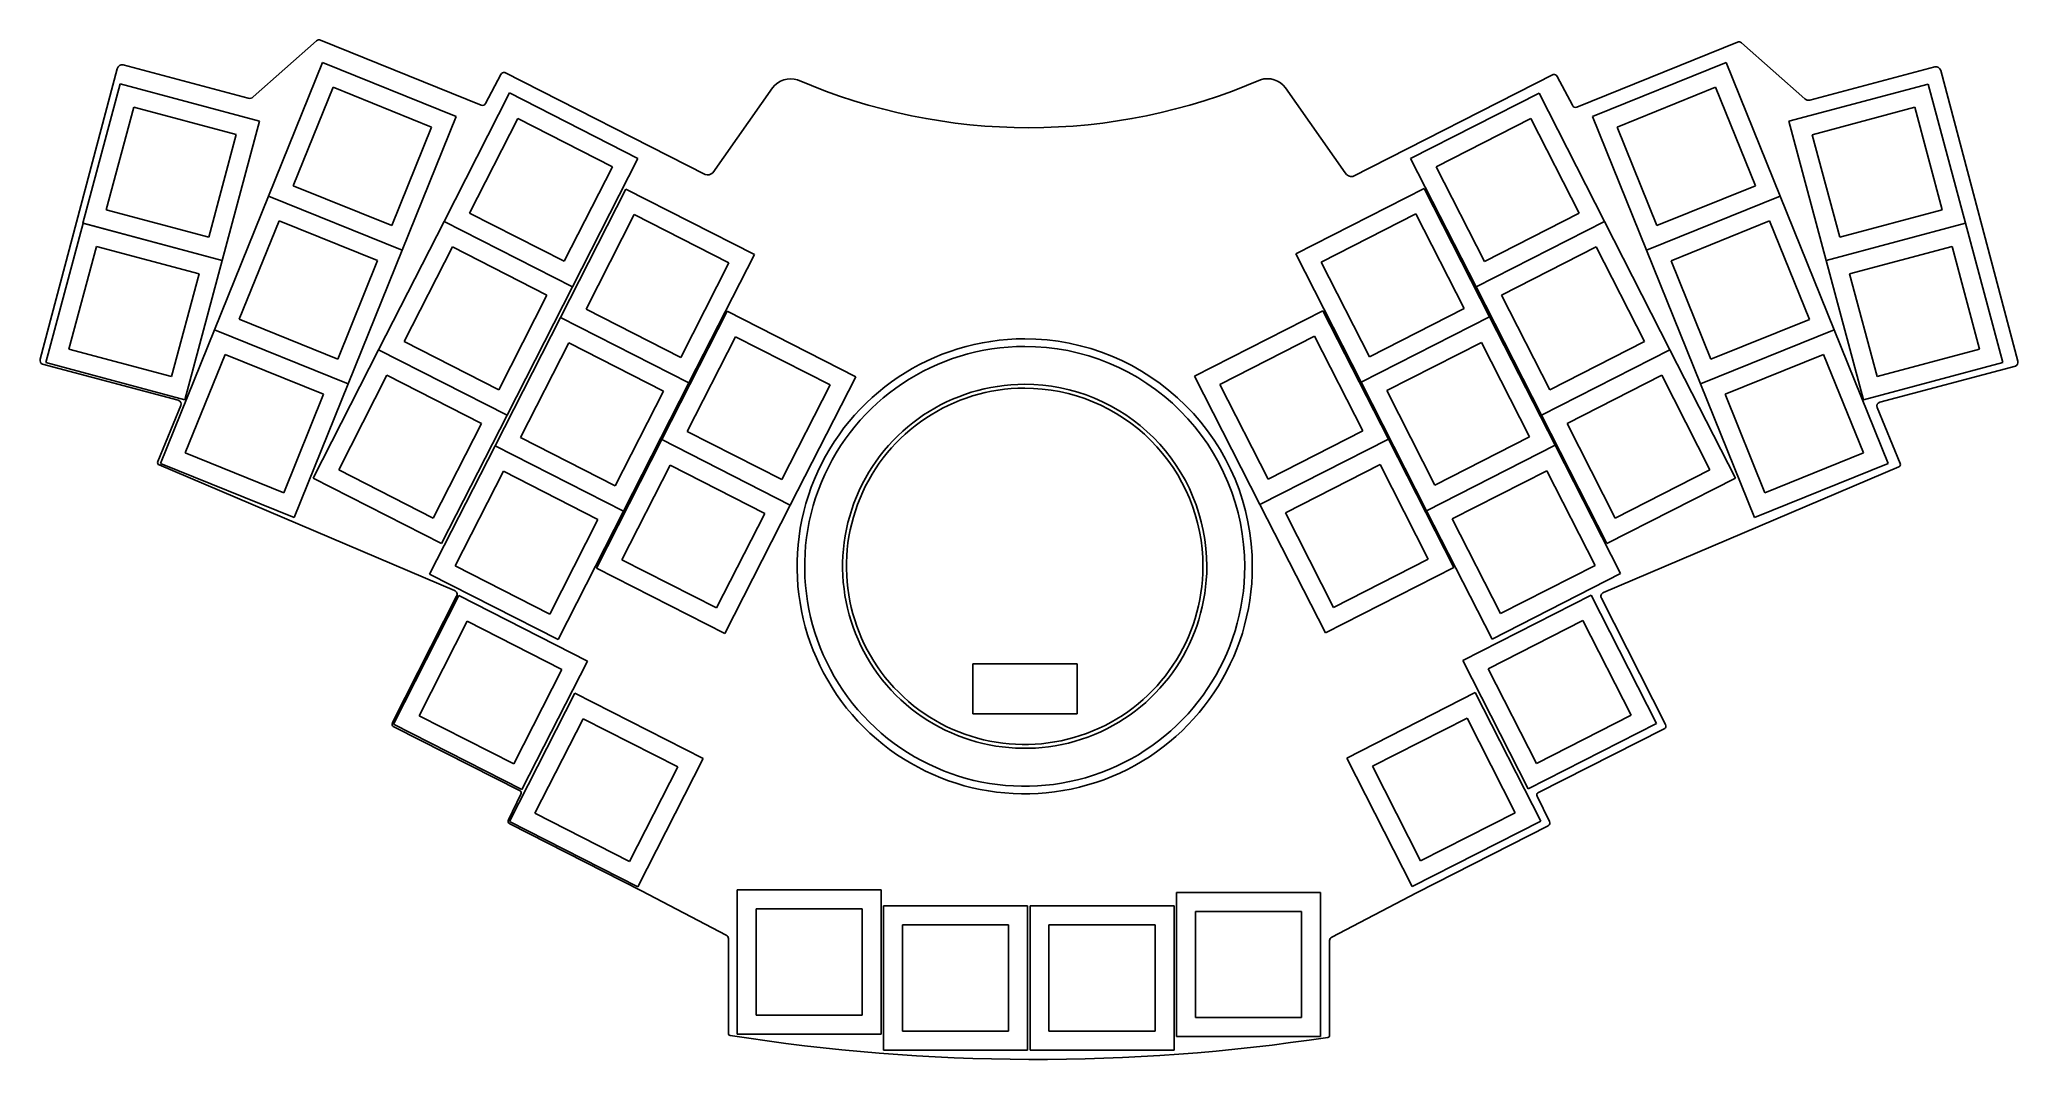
# Model space of a CAD drawing. Extents: x 1522968 to 70529026, y 6612579 to 42472949.
import ezdxf

# ---------------------------------------------------------------- set-up
doc = ezdxf.new("R2010")
doc.units = 0
doc.layers.get('0').update_dxf_attribs({"linetype": 'CONTINUOUS'})

msp = doc.modelspace()

# ---------------------------------------------------------------- linework, layer by layer
at = {"color": 7}
for p, q in [((11177677.722917, 42430515.85), (8973787.191667, 40474197.266667)), ((16923980.3125, 40179624.470833), (11319910.579167, 42451594.145833)), ((60732073.1, 42384389.714583), (55128003.63125, 40112420.039583)), ((63078197.016667, 40406993.364583), (60874305.427083, 42363311.947917)), ((4233863.029167, 41456504.166667), (1545696.627083, 31317141.1375)), ((8795921.575, 40427362.841667), (4435475.529167, 41590912.235417)), ((9506863.341667, 37008950.408333), (11390041.83125, 41669980.847917)), ((9506863.341667, 37008950.408333), (11390041.83125, 41669980.847917)), ((11390041.83125, 41669980.847917), (16051072.270833, 39786802.358333)), ((11390041.83125, 41669980.847917), (16051072.270833, 39786802.358333)), ((55672301.289583, 39785311.166667), (60333331.729167, 41668489.65625)), ((55672301.289583, 39785311.166667), (60333331.729167, 41668489.65625)), ((60333331.729167, 41668489.65625), (62216510.21875, 37007459.216667)), ((60333331.729167, 41668489.65625), (62216510.21875, 37007459.216667)), ((67616508.15, 41523707.804167), (63256061.575, 40360159.204167)), ((3035268.779167, 36069866.635417), (4336373.725, 40925656.072917)), ((3035268.779167, 36069866.635417), (4336373.725, 40925656.072917)), ((4336373.725, 40925656.072917), (9192163.1625, 39624551.127083)), ((4336373.725, 40925656.072917), (9192163.1625, 39624551.127083)), ((11755548.625, 40808900.739583), (10367943.45, 37374457.202083)), ((15189992.1625, 39421295.564583), (11755548.625, 40808900.739583)), ((17607491.93125, 41254890.872917), (17069859.127083, 40246828.372917)), ((24731133.8625, 37760274.470833), (17741900.529167, 41322095.833333)), ((27083279.43125, 40792929.166667), (24999950, 37827478.6375)), ((47052033.414583, 37827478.372917), (44968704.247917, 40792928.902083)), ((54310083.414583, 41254891.666667), (47320849.816667, 37693070.039583)), ((54982125.08125, 40179624.470833), (54444491.747917, 41187686.970833)), ((59967824.935417, 40807409.547917), (56533381.397917, 39419804.372917)), ((61355430.110417, 37372966.010417), (59967824.935417, 40807409.547917)), ((62526904.304167, 39620068.820833), (67382693.741667, 40921173.766667)), ((62526904.304167, 39620068.820833), (67382693.741667, 40921173.766667)), ((67382693.741667, 40921173.766667), (68683798.6875, 36065384.329167)), ((67382693.741667, 40921173.766667), (68683798.6875, 36065384.329167)), ((70506287.845833, 31249937.235417), (67818120.914583, 41389299.20625)), ((4804095.410417, 40115538.41875), (3845386.433333, 36537588.320833)), ((8382045.508333, 39156829.441667), (4804095.410417, 40115538.41875)), ((15628089.775, 36129577.272917), (17910337.983333, 40608741.33125)), ((15628089.775, 36129577.272917), (17910337.983333, 40608741.33125)), ((17910337.983333, 40608741.33125), (22389502.041667, 38326493.122917)), ((17910337.983333, 40608741.33125), (22389502.041667, 38326493.122917)), ((49333825.48125, 38325103.53125), (53812989.539583, 40607351.739583)), ((49333825.48125, 38325103.53125), (53812989.539583, 40607351.739583)), ((53812989.539583, 40607351.739583), (56095237.747917, 36128187.68125)), ((53812989.539583, 40607351.739583), (56095237.747917, 36128187.68125)), ((66914972.05625, 40111056.1125), (63337021.958333, 39152347.135417)), ((67873681.033333, 36533106.014583), (66914972.05625, 40111056.1125)), ((9192163.1625, 39624551.127083), (7891058.216667, 34768761.689583)), ((9192163.1625, 39624551.127083), (7891058.216667, 34768761.689583)), ((13802386.9875, 35986852.027083), (15189992.1625, 39421295.564583)), ((16051072.270833, 39786802.358333), (14167893.78125, 35125771.91875)), ((16051072.270833, 39786802.358333), (14167893.78125, 35125771.91875)), ((18199405.858333, 39719081.725), (16517749.38125, 36418645.147917)), ((21499842.435417, 38037425.247917), (18199405.858333, 39719081.725)), ((53523921.664583, 39717692.133333), (50223485.0875, 38036035.65625)), ((55205578.141667, 36417255.55625), (53523921.664583, 39717692.133333)), ((57555479.779167, 35124280.727083), (55672301.289583, 39785311.166667)), ((57555479.779167, 35124280.727083), (55672301.289583, 39785311.166667)), ((56533381.397917, 39419804.372917), (57920986.572917, 35985360.835417)), ((63828009.25, 34764279.383333), (62526904.304167, 39620068.820833)), ((63828009.25, 34764279.383333), (62526904.304167, 39620068.820833)), ((7423336.53125, 35578879.34375), (8382045.508333, 39156829.441667)), ((63337021.958333, 39152347.135417), (64295730.935417, 35574397.0375)), ((19818185.958333, 34736988.670833), (21499842.435417, 38037425.247917)), ((22389502.041667, 38326493.122917), (20107253.833333, 33847329.064583)), ((22389502.041667, 38326493.122917), (20107253.833333, 33847329.064583)), ((51616073.689583, 33845939.472917), (49333825.48125, 38325103.53125)), ((51616073.689583, 33845939.472917), (49333825.48125, 38325103.53125)), ((50223485.0875, 38036035.65625), (51905141.564583, 34735599.079167)), ((10367943.45, 37374457.202083), (13802386.9875, 35986852.027083)), ((45328786.81875, 34995182.052083), (49807950.877083, 37277430.260417)), ((45328786.81875, 34995182.052083), (49807950.877083, 37277430.260417)), ((49807950.877083, 37277430.260417), (52090199.085417, 32798266.202083)), ((49807950.877083, 37277430.260417), (52090199.085417, 32798266.202083)), ((57920986.572917, 35985360.835417), (61355430.110417, 37372966.010417)), ((7623761.58125, 32347812.01875), (9506940.070833, 37008842.458333)), ((7623761.58125, 32347812.01875), (9506940.070833, 37008842.458333)), ((14167893.78125, 35125771.91875), (9506863.341667, 37008950.408333)), ((14167893.78125, 35125771.91875), (9506863.341667, 37008950.408333)), ((9506940.070833, 37008842.458333), (14167970.510417, 35125663.96875)), ((9506940.070833, 37008842.458333), (14167970.510417, 35125663.96875)), ((19688945.995833, 32778729.36875), (21971194.204167, 37257893.427083)), ((19688945.995833, 32778729.36875), (21971194.204167, 37257893.427083)), ((21971194.204167, 37257893.427083), (26450358.2625, 34975645.21875)), ((21971194.204167, 37257893.427083), (26450358.2625, 34975645.21875)), ((57555479.514583, 35124281.25625), (62216509.954167, 37007459.745833)), ((57555479.514583, 35124281.25625), (62216509.954167, 37007459.745833)), ((62216510.21875, 37007459.216667), (57555479.779167, 35124280.727083)), ((62216510.21875, 37007459.216667), (57555479.779167, 35124280.727083)), ((62216509.954167, 37007459.745833), (64099688.44375, 32346429.30625)), ((62216509.954167, 37007459.745833), (64099688.44375, 32346429.30625)), ((1736151.11875, 31209367.35), (3037256.064583, 36065156.7875)), ((1736151.11875, 31209367.35), (3037256.064583, 36065156.7875)), ((7891058.216667, 34768761.689583), (3035268.779167, 36069866.635417)), ((7891058.216667, 34768761.689583), (3035268.779167, 36069866.635417)), ((3037256.064583, 36065156.7875), (7893045.502083, 34764051.841667)), ((3037256.064583, 36065156.7875), (7893045.502083, 34764051.841667)), ((3845386.433333, 36537588.320833), (7423336.53125, 35578879.34375)), ((9872446.864583, 36147762.35), (8484841.689583, 32713318.8125)), ((13306890.402083, 34760157.175), (9872446.864583, 36147762.35)), ((13345842.625, 31650413.214583), (15628090.833333, 36129577.272917)), ((13345842.625, 31650413.214583), (15628090.833333, 36129577.272917)), ((20107253.833333, 33847329.064583), (15628089.775, 36129577.272917)), ((20107253.833333, 33847329.064583), (15628089.775, 36129577.272917)), ((15628090.833333, 36129577.272917), (20107254.891667, 33847329.064583)), ((15628090.833333, 36129577.272917), (20107254.891667, 33847329.064583)), ((16517749.38125, 36418645.147917), (19818185.958333, 34736988.670833)), ((22260262.079167, 36368233.820833), (20578605.602083, 33067797.24375)), ((25560698.65625, 34686577.34375), (22260262.079167, 36368233.820833)), ((49518883.002083, 36387770.654167), (46218446.425, 34706114.177083)), ((51200539.479167, 33087334.077083), (49518883.002083, 36387770.654167)), ((56095237.747917, 36128187.68125), (51616073.689583, 33845939.472917)), ((56095237.747917, 36128187.68125), (51616073.689583, 33845939.472917)), ((51616073.689583, 33845938.94375), (56095237.747917, 36128187.152083)), ((51616073.689583, 33845938.94375), (56095237.747917, 36128187.152083)), ((51905141.564583, 34735599.079167), (55205578.141667, 36417255.55625)), ((56095237.747917, 36128187.152083), (58377485.95625, 31649023.09375)), ((56095237.747917, 36128187.152083), (58377485.95625, 31649023.09375)), ((61851003.160417, 36146379.6375), (58416559.622917, 34758774.4625)), ((63238608.335417, 32711936.1), (61851003.160417, 36146379.6375)), ((68683798.6875, 36065384.329167), (63828009.25, 34764279.383333)), ((68683798.6875, 36065384.329167), (63828009.25, 34764279.383333)), ((63830301.070833, 34762306.120833), (68686090.508333, 36063411.066667)), ((63830301.070833, 34762306.120833), (68686090.508333, 36063411.066667)), ((64295730.935417, 35574397.0375), (67873681.033333, 36533106.014583)), ((68686090.508333, 36063411.066667), (69987195.454167, 31207621.629167)), ((68686090.508333, 36063411.066667), (69987195.454167, 31207621.629167)), ((3504977.75, 35255039.133333), (2546268.772917, 31677089.035417)), ((7082927.847917, 34296330.15625), (3504977.75, 35255039.133333)), ((15917158.708333, 35239917.666667), (14235502.23125, 31939481.089583)), ((19217595.285417, 33558261.189583), (15917158.708333, 35239917.666667)), ((55806169.872917, 35238527.545833), (52505733.295833, 33556871.06875)), ((57487826.35, 31938090.96875), (55806169.872917, 35238527.545833)), ((68218368.822917, 35253293.4125), (64640418.725, 34294584.435417)), ((69177077.8, 31675343.314583), (68218368.822917, 35253293.4125)), ((7893045.502083, 34764051.841667), (6591940.55625, 29908262.404167)), ((7893045.502083, 34764051.841667), (6591940.55625, 29908262.404167)), ((11919285.227083, 31325713.6375), (13306890.402083, 34760157.175)), ((14167970.510417, 35125663.96875), (12284792.020833, 30464633.529167)), ((14167970.510417, 35125663.96875), (12284792.020833, 30464633.529167)), ((23879042.179167, 31386140.766667), (25560698.65625, 34686577.34375)), ((26450358.2625, 34975645.21875), (24168110.054167, 30496481.160417)), ((26450358.2625, 34975645.21875), (24168110.054167, 30496481.160417)), ((47611035.027083, 30516017.99375), (45328786.81875, 34995182.052083)), ((47611035.027083, 30516017.99375), (45328786.81875, 34995182.052083)), ((46218446.425, 34706114.177083), (47900102.902083, 31405677.6)), ((59438658.004167, 30463250.816667), (57555479.514583, 35124281.25625)), ((59438658.004167, 30463250.816667), (57555479.514583, 35124281.25625)), ((58416559.622917, 34758774.4625), (59804164.797917, 31324330.925)), ((65131406.016667, 29906516.683333), (63830301.070833, 34762306.120833)), ((65131406.016667, 29906516.683333), (63830301.070833, 34762306.120833)), ((6124218.870833, 30718380.058333), (7082927.847917, 34296330.15625)), ((20107254.891667, 33847329.064583), (17825006.683333, 29368165.00625)), ((20107254.891667, 33847329.064583), (17825006.683333, 29368165.00625)), ((53898321.897917, 29366774.885417), (51616073.689583, 33845938.94375)), ((53898321.897917, 29366774.885417), (51616073.689583, 33845938.94375)), ((64640418.725, 34294584.435417), (65599127.702083, 30716634.3375)), ((17535938.808333, 30257824.6125), (19217595.285417, 33558261.189583)), ((52505733.295833, 33556871.06875), (54187389.772917, 30256434.491667)), ((8484841.689583, 32713318.8125), (11919285.227083, 31325713.6375)), ((17406697.258333, 28299565.045833), (19688945.466667, 32778729.104167)), ((17406697.258333, 28299565.045833), (19688945.466667, 32778729.104167)), ((19688945.466667, 32778729.104167), (24168109.525, 30496480.895833)), ((19688945.466667, 32778729.104167), (24168109.525, 30496480.895833)), ((24168110.054167, 30496481.160417), (19688945.995833, 32778729.36875)), ((24168110.054167, 30496481.160417), (19688945.995833, 32778729.36875)), ((20578605.602083, 33067797.24375), (23879042.179167, 31386140.766667)), ((23221556.829167, 28514256.164583), (25503805.0375, 32993420.222917)), ((23221556.829167, 28514256.164583), (25503805.0375, 32993420.222917)), ((25503805.0375, 32993420.222917), (29982969.095833, 30711172.014583)), ((25503805.0375, 32993420.222917), (29982969.095833, 30711172.014583)), ((41796175.191667, 30730709.377083), (46275339.25, 33012957.585417)), ((41796175.191667, 30730709.377083), (46275339.25, 33012957.585417)), ((46275339.25, 33012957.585417), (48557587.458333, 28533793.527083)), ((46275339.25, 33012957.585417), (48557587.458333, 28533793.527083)), ((47611033.704167, 30516017.729167), (52090197.7625, 32798265.9375)), ((47611033.704167, 30516017.729167), (52090197.7625, 32798265.9375)), ((52090199.085417, 32798266.202083), (47611035.027083, 30516017.99375)), ((52090199.085417, 32798266.202083), (47611035.027083, 30516017.99375)), ((47900102.902083, 31405677.6), (51200539.479167, 33087334.077083)), ((52090197.7625, 32798265.9375), (54372445.970833, 28319101.879167)), ((52090197.7625, 32798265.9375), (54372445.970833, 28319101.879167)), ((59804164.797917, 31324330.925), (63238608.335417, 32711936.1)), ((5740506.627083, 27686889.529167), (7623685.116667, 32347919.96875)), ((5740506.627083, 27686889.529167), (7623685.116667, 32347919.96875)), ((7623685.116667, 32347919.96875), (12284715.55625, 30464741.479167)), ((7623685.116667, 32347919.96875), (12284715.55625, 30464741.479167)), ((12284792.020833, 30464633.529167), (7623761.58125, 32347812.01875)), ((12284792.020833, 30464633.529167), (7623761.58125, 32347812.01875)), ((14235502.23125, 31939481.089583), (17535938.808333, 30257824.6125)), ((19978013.341667, 31889069.497917), (18296356.864583, 28588632.920833)), ((23278449.91875, 30207413.020833), (19978013.341667, 31889069.497917)), ((25792872.9125, 32103760.616667), (24111216.435417, 28803324.039583)), ((29093309.489583, 30422104.139583), (25792872.9125, 32103760.616667)), ((35876442.460417, 32032574.735417), (35876442.460417, 32032574.735417)), ((35876442.460417, 31767991.402083), (35876442.460417, 31767991.402083)), ((45986271.375, 32123297.979167), (42685834.797917, 30441641.502083)), ((47667927.852083, 28822861.402083), (45986271.375, 32123297.979167)), ((51801129.8875, 31908606.33125), (48500693.310417, 30226949.854167)), ((53482786.364583, 28608169.754167), (51801129.8875, 31908606.33125)), ((54187389.772917, 30256434.491667), (57487826.35, 31938090.96875)), ((64099688.44375, 32346429.30625), (59438658.004167, 30463250.816667)), ((64099688.44375, 32346429.30625), (59438658.004167, 30463250.816667)), ((59438658.004167, 30463250.2875), (64099688.44375, 32346428.777083)), ((59438658.004167, 30463250.2875), (64099688.44375, 32346428.777083)), ((64099688.44375, 32346428.777083), (65982866.933333, 27685398.3375)), ((64099688.44375, 32346428.777083), (65982866.933333, 27685398.3375)), ((1627968.814583, 31147307.2125), (6360304.4625, 29886832.2125)), ((6591940.55625, 29908262.404167), (1736151.11875, 31209367.35)), ((6591940.55625, 29908262.404167), (1736151.11875, 31209367.35)), ((2546268.772917, 31677089.035417), (6124218.870833, 30718380.058333)), ((7989191.910417, 31486839.860417), (6601586.735417, 28052396.322917)), ((11423635.447917, 30099234.685417), (7989191.910417, 31486839.860417)), ((11063593.8875, 27171248.891667), (13345842.095833, 31650412.95)), ((11063593.8875, 27171248.891667), (13345842.095833, 31650412.95)), ((13345842.095833, 31650412.95), (17825006.154167, 29368164.741667)), ((13345842.095833, 31650412.95), (17825006.154167, 29368164.741667)), ((17825006.683333, 29368165.00625), (13345842.625, 31650413.214583)), ((17825006.683333, 29368165.00625), (13345842.625, 31650413.214583)), ((53898321.104167, 29366775.679167), (58377485.1625, 31649023.8875)), ((53898321.104167, 29366775.679167), (58377485.1625, 31649023.8875)), ((58377485.95625, 31649023.09375), (53898321.897917, 29366774.885417)), ((58377485.95625, 31649023.09375), (53898321.897917, 29366774.885417)), ((58377485.1625, 31649023.8875), (60659733.370833, 27169859.829167)), ((58377485.1625, 31649023.8875), (60659733.370833, 27169859.829167)), ((63734181.65, 31485348.66875), (60299738.1125, 30097743.49375)), ((65121786.825, 28050905.13125), (63734181.65, 31485348.66875)), ((69987195.454167, 31207621.629167), (65131406.016667, 29906516.683333)), ((69987195.454167, 31207621.629167), (65131406.016667, 29906516.683333)), ((65599127.702083, 30716634.3375), (69177077.8, 31675343.314583)), ((65691678.6875, 29819628.045833), (70424014.6, 31080103.045833)), ((12284715.55625, 30464741.479167), (10401537.066667, 25803711.039583)), ((12284715.55625, 30464741.479167), (10401537.066667, 25803711.039583)), ((13634909.970833, 30760753.34375), (11953253.49375, 27460316.766667)), ((16935346.547917, 29079096.866667), (13634909.970833, 30760753.34375)), ((24168109.525, 30496480.895833), (21885861.316667, 26017316.8375)), ((24168109.525, 30496480.895833), (21885861.316667, 26017316.8375)), ((27411653.0125, 27121667.5625), (29093309.489583, 30422104.139583)), ((29982969.095833, 30711172.014583), (27700720.8875, 26232007.95625)), ((29982969.095833, 30711172.014583), (27700720.8875, 26232007.95625)), ((35876442.460417, 30445075), (35876442.460417, 30445075)), ((44078423.4, 26251545.31875), (41796175.191667, 30730709.377083)), ((44078423.4, 26251545.31875), (41796175.191667, 30730709.377083)), ((42685834.797917, 30441641.502083), (44367491.275, 27141204.925)), ((49893281.9125, 26036853.670833), (47611033.704167, 30516017.729167)), ((49893281.9125, 26036853.670833), (47611033.704167, 30516017.729167)), ((58088417.2875, 30759364.28125), (54787980.710417, 29077707.804167)), ((59770073.764583, 27458927.704167), (58088417.2875, 30759364.28125)), ((61321836.49375, 25802219.847917), (59438658.004167, 30463250.2875)), ((61321836.49375, 25802219.847917), (59438658.004167, 30463250.2875)), ((6451600.264583, 29704240.872917), (5645150.79375, 27755320.304167)), ((10036030.272917, 26664791.147917), (11423635.447917, 30099234.685417)), ((21596793.441667, 26906976.44375), (23278449.91875, 30207413.020833)), ((35876442.460417, 30311063.277083), (35876442.460417, 30311063.277083)), ((48500693.310417, 30226949.854167), (50182349.7875, 26926513.277083)), ((60299738.1125, 30097743.49375), (61687343.2875, 26663299.95625)), ((15253690.070833, 25778660.289583), (16935346.547917, 29079096.866667)), ((17825006.154167, 29368164.741667), (15542757.945833, 24889000.683333)), ((17825006.154167, 29368164.741667), (15542757.945833, 24889000.683333)), ((56180569.3125, 24887611.620833), (53898321.104167, 29366775.679167)), ((56180569.3125, 24887611.620833), (53898321.104167, 29366775.679167)), ((54787980.710417, 29077707.804167), (56469637.1875, 25777271.227083)), ((66406833.679167, 27688116.93125), (65600383.94375, 29637036.970833)), ((15124449.84375, 23820400.722917), (17406698.052083, 28299564.78125)), ((15124449.84375, 23820400.722917), (17406698.052083, 28299564.78125)), ((21885861.316667, 26017316.8375), (17406697.258333, 28299565.045833)), ((21885861.316667, 26017316.8375), (17406697.258333, 28299565.045833)), ((17406698.052083, 28299564.78125), (21885862.110417, 26017316.572917)), ((17406698.052083, 28299564.78125), (21885862.110417, 26017316.572917)), ((18296356.864583, 28588632.920833), (21596793.441667, 26906976.44375)), ((20939308.35625, 24035092.635417), (23221556.564583, 28514256.69375)), ((20939308.35625, 24035092.635417), (23221556.564583, 28514256.69375)), ((23221556.564583, 28514256.69375), (27700720.622917, 26232008.485417)), ((23221556.564583, 28514256.69375), (27700720.622917, 26232008.485417)), ((27700720.8875, 26232007.95625), (23221556.829167, 28514256.164583)), ((27700720.8875, 26232007.95625), (23221556.829167, 28514256.164583)), ((24111216.435417, 28803324.039583), (27411653.0125, 27121667.5625)), ((44078422.870833, 26251545.054167), (48557586.929167, 28533793.2625)), ((44078422.870833, 26251545.054167), (48557586.929167, 28533793.2625)), ((48557587.458333, 28533793.527083), (44078423.4, 26251545.31875)), ((48557587.458333, 28533793.527083), (44078423.4, 26251545.31875)), ((44367491.275, 27141204.925), (47667927.852083, 28822861.402083)), ((48557586.929167, 28533793.2625), (50839835.1375, 24054629.204167)), ((48557586.929167, 28533793.2625), (50839835.1375, 24054629.204167)), ((54372445.970833, 28319101.879167), (49893281.9125, 26036853.670833)), ((54372445.970833, 28319101.879167), (49893281.9125, 26036853.670833)), ((49893281.9125, 26036853.141667), (54372445.970833, 28319101.35)), ((49893281.9125, 26036853.141667), (54372445.970833, 28319101.35)), ((50182349.7875, 26926513.277083), (53482786.364583, 28608169.754167)), ((54372445.970833, 28319101.35), (56654694.179167, 23839937.291667)), ((54372445.970833, 28319101.35), (56654694.179167, 23839937.291667)), ((5690646.427083, 27631816.508333), (15994592.460417, 23252641.1375)), ((10401537.066667, 25803711.039583), (5740506.627083, 27686889.529167)), ((10401537.066667, 25803711.039583), (5740506.627083, 27686889.529167)), ((6601586.735417, 28052396.322917), (10036030.272917, 26664791.147917)), ((23510624.439583, 27624597.0875), (21828967.9625, 24324160.510417)), ((26811061.016667, 25942940.610417), (23510624.439583, 27624597.0875)), ((48268519.054167, 27644133.65625), (44968082.477083, 25962477.179167)), ((49950175.53125, 24343697.079167), (48268519.054167, 27644133.65625)), ((65982866.933333, 27685398.3375), (61321836.49375, 25802219.847917)), ((65982866.933333, 27685398.3375), (61321836.49375, 25802219.847917)), ((61687343.2875, 26663299.95625), (65121786.825, 28050905.13125)), ((15542757.945833, 24889000.683333), (11063593.8875, 27171248.891667)), ((15542757.945833, 24889000.683333), (11063593.8875, 27171248.891667)), ((11953253.49375, 27460316.766667), (15253690.070833, 25778660.289583)), ((17695765.927083, 27409905.175), (16014109.45, 24109468.597917)), ((20996202.504167, 25728248.697917), (17695765.927083, 27409905.175)), ((54083378.095833, 27429441.74375), (50782941.51875, 25747785.266667)), ((55765034.572917, 24129005.166667), (54083378.095833, 27429441.74375)), ((56057392.277083, 23185436.70625), (66361337.516667, 27564612.341667)), ((60659733.370833, 27169859.829167), (56180569.3125, 24887611.620833)), ((60659733.370833, 27169859.829167), (56180569.3125, 24887611.620833)), ((56469637.1875, 25777271.227083), (59770073.764583, 27458927.704167)), ((27700720.622917, 26232008.485417), (25418472.414583, 21752844.427083)), ((27700720.622917, 26232008.485417), (25418472.414583, 21752844.427083)), ((46360671.079167, 21772380.995833), (44078422.870833, 26251545.054167)), ((46360671.079167, 21772380.995833), (44078422.870833, 26251545.054167)), ((19314546.027083, 22427812.120833), (20996202.504167, 25728248.697917)), ((21885862.110417, 26017316.572917), (19603613.902083, 21538152.514583)), ((21885862.110417, 26017316.572917), (19603613.902083, 21538152.514583)), ((25129404.539583, 22642504.033333), (26811061.016667, 25942940.610417)), ((44968082.477083, 25962477.179167), (46649738.954167, 22662040.602083)), ((52175530.120833, 21557689.083333), (49893281.9125, 26036853.141667)), ((52175530.120833, 21557689.083333), (49893281.9125, 26036853.141667)), ((50782941.51875, 25747785.266667), (52464597.995833, 22447348.689583)), ((21828967.9625, 24324160.510417), (25129404.539583, 22642504.033333)), ((46649738.954167, 22662040.602083), (49950175.53125, 24343697.079167)), ((19603613.902083, 21538152.514583), (15124449.84375, 23820400.722917)), ((19603613.902083, 21538152.514583), (15124449.84375, 23820400.722917)), ((16014109.45, 24109468.597917), (19314546.027083, 22427812.120833)), ((25418472.414583, 21752844.427083), (20939308.35625, 24035092.635417)), ((25418472.414583, 21752844.427083), (20939308.35625, 24035092.635417)), ((50839835.1375, 24054629.204167), (46360671.079167, 21772380.995833)), ((50839835.1375, 24054629.204167), (46360671.079167, 21772380.995833)), ((56654694.179167, 23839937.291667), (52175530.120833, 21557689.083333)), ((56654694.179167, 23839937.291667), (52175530.120833, 21557689.083333)), ((52464597.995833, 22447348.689583), (55765034.572917, 24129005.166667)), ((16061796.3625, 23051028.372917), (13828210.85, 18648394.25)), ((13866220.627083, 18592605.53125), (16148468.835417, 23071769.589583)), ((13866220.627083, 18592605.53125), (16148468.835417, 23071769.589583)), ((16148468.835417, 23071769.589583), (20627632.89375, 20789521.38125)), ((16148468.835417, 23071769.589583), (20627632.89375, 20789521.38125)), ((51151511.129167, 20809057.685417), (55630675.1875, 23091305.89375)), ((51151511.129167, 20809057.685417), (55630675.1875, 23091305.89375)), ((55630675.1875, 23091305.89375), (57912923.395833, 18612141.835417)), ((55630675.1875, 23091305.89375), (57912923.395833, 18612141.835417)), ((58223772.829167, 18581189.554167), (55990187.316667, 22983824.470833)), ((16437536.710417, 22182109.983333), (14755880.233333, 18881673.40625)), ((19737973.2875, 20500453.50625), (16437536.710417, 22182109.983333)), ((55341607.3125, 22201646.2875), (52041170.735417, 20519989.810417)), ((57023263.789583, 18901209.710417), (55341607.3125, 22201646.2875)), ((20627632.89375, 20789521.38125), (18345384.685417, 16310357.322917)), ((20627632.89375, 20789521.38125), (18345384.685417, 16310357.322917)), ((53433759.3375, 16329893.627083), (51151511.129167, 20809057.685417)), ((53433759.3375, 16329893.627083), (51151511.129167, 20809057.685417)), ((18056316.810417, 17200016.929167), (19737973.2875, 20500453.50625)), ((34072512.764583, 20698883.06875), (37701537.764583, 20698883.333333)), ((34072513.029167, 18951574.470833), (34072512.764583, 20698883.06875)), ((37701537.764583, 20698883.333333), (37701537.764583, 18951573.941667)), ((52041170.735417, 20519989.810417), (53722827.2125, 17219553.233333)), ((17907114.564583, 15190565.779167), (20189362.772917, 19669729.8375)), ((17907114.564583, 15190565.779167), (20189362.772917, 19669729.8375)), ((20189362.772917, 19669729.8375), (24668526.83125, 17387481.629167)), ((20189362.772917, 19669729.8375), (24668526.83125, 17387481.629167)), ((47110617.720833, 17407018.991667), (51589781.779167, 19689267.2)), ((47110617.720833, 17407018.991667), (51589781.779167, 19689267.2)), ((51589781.779167, 19689267.2), (53872029.9875, 15210103.141667)), ((51589781.779167, 19689267.2), (53872029.9875, 15210103.141667)), ((14755880.233333, 18881673.40625), (18056316.810417, 17200016.929167)), ((20478430.647917, 18780070.23125), (18796774.170833, 15479633.654167)), ((23778867.225, 17098413.754167), (20478430.647917, 18780070.23125)), ((37701537.764583, 18951573.941667), (34072513.029167, 18951574.470833)), ((51300713.904167, 18799607.59375), (48000277.327083, 17117951.116667)), ((52982370.38125, 15499171.016667), (51300713.904167, 18799607.59375)), ((53722827.2125, 17219553.233333), (57023263.789583, 18901209.710417)), ((18345384.685417, 16310357.322917), (13866220.627083, 18592605.53125)), ((18345384.685417, 16310357.322917), (13866220.627083, 18592605.53125)), ((13895414.752083, 18481145.304167), (18279533.597917, 16263407.010417)), ((57912923.395833, 18612141.835417), (53433759.3375, 16329893.627083)), ((57912923.395833, 18612141.835417), (53433759.3375, 16329893.627083)), ((53772450.08125, 16196203.902083), (58156568.927083, 18413940.872917)), ((24668526.83125, 17387481.629167), (22386278.622917, 12908317.570833)), ((24668526.83125, 17387481.629167), (22386278.622917, 12908317.570833)), ((49392865.929167, 12927854.933333), (47110617.720833, 17407018.991667)), ((49392865.929167, 12927854.933333), (47110617.720833, 17407018.991667)), ((22097210.747917, 13797977.177083), (23778867.225, 17098413.754167)), ((48000277.327083, 17117951.116667), (49681933.804167, 13817514.539583)), ((18308492.24375, 16142905.177083), (17876679.014583, 15255715.720833)), ((54175304.929167, 15188511.81875), (53743491.964583, 16075701.010417)), ((22386278.622917, 12908317.570833), (17907114.564583, 15190565.779167)), ((22386278.622917, 12908317.570833), (17907114.564583, 15190565.779167)), ((18796774.170833, 15479633.654167), (22097210.747917, 13797977.177083)), ((53872029.9875, 15210103.141667), (49392865.929167, 12927854.933333)), ((53872029.9875, 15210103.141667), (49392865.929167, 12927854.933333)), ((49681933.804167, 13817514.539583), (52982370.38125, 15499171.016667)), ((17916070.975, 15111577.6), (22513396.3625, 12768791.1375)), ((49538586.7875, 12701586.970833), (54135912.704167, 15044373.9625)), ((22513396.3625, 12768791.1375), (25470379.960417, 11223095.304167)), ((25846617.195833, 12806015.63125), (30873700.529167, 12806015.63125)), ((25846617.195833, 7778932.297917), (25846617.195833, 12806015.63125)), ((25846617.195833, 7778932.297917), (25846617.195833, 12806015.63125)), ((25846617.195833, 12806015.63125), (30873700.529167, 12806015.63125)), ((30873700.529167, 12806015.63125), (30873700.529167, 7778932.297917)), ((30873700.529167, 12806015.63125), (30873700.529167, 7778932.297917)), ((41168529.020833, 7688445.0625), (41168529.020833, 12715528.395833)), ((41168529.020833, 12715528.395833), (46195612.354167, 12715528.395833)), ((41168529.020833, 12715528.395833), (46195612.354167, 12715528.395833)), ((41168529.020833, 7688445.0625), (41168529.020833, 12715528.395833)), ((46195612.354167, 12715528.395833), (46195612.354167, 7688445.0625)), ((46195612.354167, 12715528.395833), (46195612.354167, 7688445.0625)), ((46581604.5125, 11155890.608333), (49538586.7875, 12701586.970833)), ((26508075.529167, 12144557.297917), (26508075.529167, 8440390.63125)), ((30212242.195833, 12144557.297917), (26508075.529167, 12144557.297917)), ((30212242.195833, 8440390.63125), (30212242.195833, 12144557.297917)), ((30947783.333333, 12245974.470833), (35974866.666667, 12245974.470833)), ((30947783.333333, 7218891.1375), (30947783.333333, 12245974.470833)), ((30947783.333333, 7218891.1375), (30947783.333333, 12245974.470833)), ((30947783.333333, 12245974.470833), (35974866.666667, 12245974.470833)), ((35974866.666667, 12245974.470833), (35974866.666667, 7218891.1375)), ((35974866.666667, 12245974.470833), (35974866.666667, 7218891.1375)), ((36061011.825, 7218016.160417), (36061011.825, 12245099.49375)), ((36061011.825, 12245099.49375), (41088095.158333, 12245099.49375)), ((36061011.825, 7218016.160417), (36061011.825, 12245099.49375)), ((36061011.825, 12245099.49375), (41088095.158333, 12245099.49375)), ((41088095.158333, 12245099.49375), (41088095.158333, 7218016.160417)), ((41088095.158333, 12245099.49375), (41088095.158333, 7218016.160417)), ((45534154.020833, 12054070.0625), (41829987.354167, 12054070.0625)), ((41829987.354167, 12054070.0625), (41829987.354167, 8349903.395833)), ((45534154.020833, 8349903.395833), (45534154.020833, 12054070.0625)), ((25542574.697917, 11108514.845833), (25541817.460417, 7795683.333333)), ((31609241.666667, 11584516.1375), (31609241.666667, 7880349.470833)), ((35313408.333333, 11584516.1375), (31609241.666667, 11584516.1375)), ((35313408.333333, 7880349.470833), (35313408.333333, 11584516.1375)), ((40426636.825, 11583641.160417), (36722470.158333, 11583641.160417)), ((36722470.158333, 11583641.160417), (36722470.158333, 7879474.49375)), ((40426636.825, 7879474.49375), (40426636.825, 11583641.160417)), ((46510166.483333, 7728478.6375), (46509408.452083, 11041311.7375)), ((26508075.529167, 8440390.63125), (30212242.195833, 8440390.63125)), ((41829987.354167, 8349903.395833), (45534154.020833, 8349903.395833)), ((30873700.529167, 7778932.297917), (25846617.195833, 7778932.297917)), ((30873700.529167, 7778932.297917), (25846617.195833, 7778932.297917)), ((31609241.666667, 7880349.470833), (35313408.333333, 7880349.470833)), ((36722470.158333, 7879474.49375), (40426636.825, 7879474.49375)), ((46195612.354167, 7688445.0625), (41168529.020833, 7688445.0625)), ((46195612.354167, 7688445.0625), (41168529.020833, 7688445.0625)), ((35974866.666667, 7218891.1375), (30947783.333333, 7218891.1375)), ((35974866.666667, 7218891.1375), (30947783.333333, 7218891.1375)), ((41088095.158333, 7218016.160417), (36061011.825, 7218016.160417)), ((41088095.158333, 7218016.160417), (36061011.825, 7218016.160417))]:
    msp.add_line(p, q, dxfattribs=at)
for points in [[(11319916.503508, 42451607.321827), (11272451.922271, 42472948.89131), (11216906.982831, 42464712.549059), (11177677.761176, 42430515.806111)], [(60874305.917662, 42363312.510787), (60835075.865598, 42397504.102162), (60779533.021028, 42405734.920174), (60732073.060239, 42384389.80299)], [(4435475.810538, 41590913.882651), (4343261.419538, 41606665.418561), (4254789.475433, 41547683.597667), (4233863.030188, 41456504.166432)], [(67818105.405162, 41389295.647037), (67797181.993671, 41480470.288504), (67708718.335457, 41539452.20295), (67616508.147978, 41523707.816009)], [(17741900.044012, 41322093.367004), (17687024.918691, 41332887.916961), (17631782.337444, 41305267.23498), (17607492.014163, 41254890.832938)], [(27956937.322946, 41068894.256066), (27636669.480565, 41166681.340714), (27289263.389916, 41056945.100957), (27083279.376111, 40792929.209686)], [(27956933.086264, 41068880.363386), (33105568.587712, 38840679.454064), (38946414.841977, 38840679.419159), (44095050.370057, 41068880.266944)], [(44968699.290402, 40792925.142324), (44765479.233117, 41060885.475278), (44415320.043897, 41171488.56928), (44095050.311178, 41068880.431087)], [(54444481.66448, 41187682.113005), (54420206.9659, 41238069.319814), (54364959.35162, 41265697.365879), (54310083.440113, 41254891.537017)], [(8795919.90632, 40427356.902386), (8859316.152711, 40409545.309034), (8927386.594752, 40427471.240512), (8973787.279744, 40474197.179203)], [(16923982.779676, 40179632.131806), (16982681.367186, 40160728.563065), (17046077.25917, 40189931.16872), (17069859.05878, 40246828.401466)], [(54982119.33074, 40179622.066172), (55005910.021066, 40122728.972105), (55069301.959244, 40093527.321343), (55128003.6055, 40112420.11959)], [(63078188.051124, 40406984.458747), (63124595.550367, 40360265.836085), (63192666.119553, 40342346.233665), (63256061.579892, 40360159.186757)], [(24731135.512661, 37760280.52893), (24826328.534781, 37734350.956397), (24928155.69166, 37759805.662969), (24999949.988356, 37827478.649853)], [(47052023.736098, 37827473.112639), (47104595.322235, 37730745.649761), (47211925.847652, 37677084.336036), (47320849.828764, 37693069.957155)], [(35876442.460417, 32032574.735417), (32666023.392239, 32032574.735417), (29771722.859449, 30098664.947688), (28543148.671108, 27132624.479815)], [(35876442.460417, 31767991.402083), (32773037.361178, 31767991.402083), (29975213.512815, 29898545.273946), (28787591.797419, 27031372.821668)], [(41489102.536085, 29707734.811085), (40000532.532154, 31196304.815016), (37981598.348518, 32032574.735417), (35876442.460417, 32032574.735417)], [(41302013.866896, 29520646.141896), (39863062.863096, 30959597.145696), (37911426.485581, 31767991.402083), (35876442.460417, 31767991.402083)], [(1545706.454526, 31317137.923311), (1522968.195058, 31247615.270041), (1559321.18748, 31172564.509553), (1627968.825289, 31147307.241597)], [(70424021.027927, 31080085.579571), (70492672.640151, 31105350.716941), (70529026.186531, 31180407.825167), (70506287.85523, 31249937.23849)], [(35876442.460417, 30445075), (33308107.098861, 30445075), (30992666.576152, 28897947.105353), (30009807.184527, 26525114.632187)], [(40366570.70804, 28585202.98304), (39175714.655276, 29776059.035804), (37560567.24107, 30445075), (35876442.460417, 30445075)], [(6451589.560448, 29704244.425081), (6476683.854145, 29779863.881988), (6435854.642628, 29861530.115321), (6360304.436545, 29886832.134999)], [(35876442.460417, 30311063.277083), (33362309.781142, 30311063.277083), (31095734.795572, 28796586.290483), (30133617.872446, 26473830.566084)], [(40271810.110007, 28490442.385007), (39106086.130428, 29656166.364586), (37525025.12232, 30311063.277083), (35876442.460417, 30311063.277083)], [(43813942.460417, 24095074.735417), (43813942.460417, 26200230.623518), (42977672.540016, 28219164.807154), (41489102.536085, 29707734.811085)], [(65691672.475998, 29819646.586995), (65616118.903943, 29794335.272562), (65575290.029001, 29712663.026735), (65600383.859574, 29637036.942903)], [(43549359.127083, 24095074.735417), (43549359.127083, 26130058.760581), (42740964.870696, 28081695.138096), (41302013.866896, 29520646.141896)], [(42092431.002083, 24095074.735417), (42092431.002083, 25743657.39732), (41437534.089586, 27324718.405428), (40271810.110007, 28490442.385007)], [(42226442.725, 24095074.735417), (42226442.725, 25779199.51607), (41557426.760804, 27394346.930276), (40366570.70804, 28585202.98304)], [(5645152.218027, 27755319.622096), (5634444.47953, 27732960.101385), (5633237.962928, 27707219.728695), (5641807.254143, 27683956.644674)], [(5641807.254143, 27683956.644674), (5650376.545357, 27660693.560652), (5667992.649328, 27641886.77067), (5690646.392761, 27631816.431124)], [(66361340.981025, 27564604.551014), (66383994.232127, 27574678.030767), (66401609.280735, 27593486.692865), (66410178.036172, 27616750.85436)], [(66410178.036172, 27616750.85436), (66418746.79161, 27640015.015855), (66417540.475248, 27665756.043578), (66406833.569746, 27688116.878856)], [(28543148.671108, 27132624.479815), (27314574.482768, 24166584.011941), (27993673.291189, 20752523.753307), (30263782.384748, 18482414.659748)], [(28787591.797419, 27031372.821668), (27599970.082023, 24164200.36939), (28256432.263497, 20863942.119378), (30450871.053937, 18669503.328937)], [(30009807.184527, 26525114.632187), (29026947.792902, 24152282.15902), (29570226.862276, 21421033.838311), (31386314.212793, 19604946.487793)], [(30133617.872446, 26473830.566084), (29171500.94932, 24151074.841684), (29703314.544509, 21477467.352144), (31481074.810826, 19699707.085826)], [(38255198.291084, 18352250.147446), (40577954.015483, 19314367.070572), (42092431.002083, 21580942.056142), (42092431.002083, 24095074.735417)], [(38306482.357187, 18228439.459527), (40679314.830353, 19211298.851152), (42226442.725, 21526739.373861), (42226442.725, 24095074.735417)], [(38812740.546668, 17006224.072419), (41679912.998946, 18193845.787814), (43549359.127083, 20991669.636178), (43549359.127083, 24095074.735417)], [(38913992.204815, 16761780.946108), (41880032.672688, 17990355.134449), (43813942.460417, 20884655.667239), (43813942.460417, 24095074.735417)], [(16074280.405139, 23167199.120823), (16061382.086076, 23205898.315187), (16032299.968605, 23237080.350073), (15994592.435886, 23252641.078055)], [(16061787.572583, 23051033.593948), (16082619.466043, 23086105.327495), (16087178.724201, 23128499.926458), (16074280.405139, 23167199.120823)], [(55977716.852112, 23099986.558271), (55964817.179257, 23061291.14694), (55969368.077265, 23018900.041942), (55990187.428438, 22983824.537176)], [(56057395.304964, 23185429.37289), (56019693.650427, 23169862.688496), (55990616.524968, 23138681.969602), (55977716.852112, 23099986.558271)], [(31386314.212793, 19604946.487793), (33202401.563311, 17788859.137276), (35933649.88402, 17245580.067902), (38306482.357187, 18228439.459527)], [(31481074.810826, 19699707.085826), (33258835.077144, 17921946.819509), (35932442.566684, 17390133.22432), (38255198.291084, 18352250.147446)], [(13828199.155874, 18648400.229961), (13812461.095013, 18617623.63206), (13810825.770885, 18581538.764578), (13823715.516971, 18549464.787839)], [(30450871.053937, 18669503.328937), (32645309.844378, 16475064.538497), (35945568.09439, 15818602.357023), (38812740.546668, 17006224.072419)], [(13823715.516971, 18549464.787839), (13836605.263056, 18517390.8111), (13862756.240032, 18492472.577828), (13895414.781775, 18481145.389772)], [(30263782.384748, 18482414.659748), (32533891.478307, 16212305.566189), (35947951.736941, 15533206.757768), (38913992.204815, 16761780.946108)], [(58156566.640778, 18413947.462757), (58189220.504276, 18425276.522893), (58215366.940956, 18450193.376442), (58228254.542963, 18482264.112626)], [(58228254.542963, 18482264.112626), (58241142.14497, 18514334.84881), (58239507.513038, 18550415.504574), (58223772.734007, 18581189.505512)], [(18308482.550386, 16142911.018336), (18333386.276429, 16184237.920309), (18320493.154209, 16237903.615626), (18279533.545612, 16263406.926413)], [(53772451.566031, 16196201.51544), (53731474.929171, 16170709.085665), (53718574.283243, 16117029.667554), (53743491.969048, 16075701.013109)], [(17876696.037856, 15255705.814711), (17862567.156437, 15231425.899851), (17858779.237715, 15202489.541964), (17866182.409816, 15175390.970072)], [(54185682.221343, 15108223.491769), (54193081.365026, 15135298.375319), (54189344.796615, 15164207.934934), (54175304.933043, 15188511.820989)], [(17866182.409816, 15175390.970072), (17873585.581917, 15148292.398179), (17891559.773329, 15125301.322104), (17916071.010047, 15111577.662596)], [(54135913.78096, 15044372.052762), (54160362.867983, 15058157.508511), (54178283.07766, 15081148.608219), (54185682.221343, 15108223.491769)], [(25542567.413969, 11108515.340573), (25545951.270545, 11158335.093773), (25516778.669846, 11204639.463425), (25470379.952121, 11223095.283312)], [(46581607.837116, 11155882.250732), (46535212.237867, 11137426.290045), (46506037.234902, 11091129.495471), (46509408.565659, 11041311.745186)], [(25541818.093202, 7795683.341851), (25542293.299182, 7760377.424153), (25569587.912814, 7731247.276521), (25604788.300192, 7728478.454809)], [(25604788.31253, 7728478.491498), (32507531.674158, 6635246.114383), (39537546.439464, 6612578.677692), (46447196.191333, 7661274.655253)], [(46447195.121916, 7661288.14904), (46482387.607348, 7664061.990801), (46509677.586293, 7693180.390962), (46510166.541474, 7728478.636695)]]:
    msp.add_open_spline(points, degree=3, dxfattribs=at)

doc.saveas('drawing.dxf')
